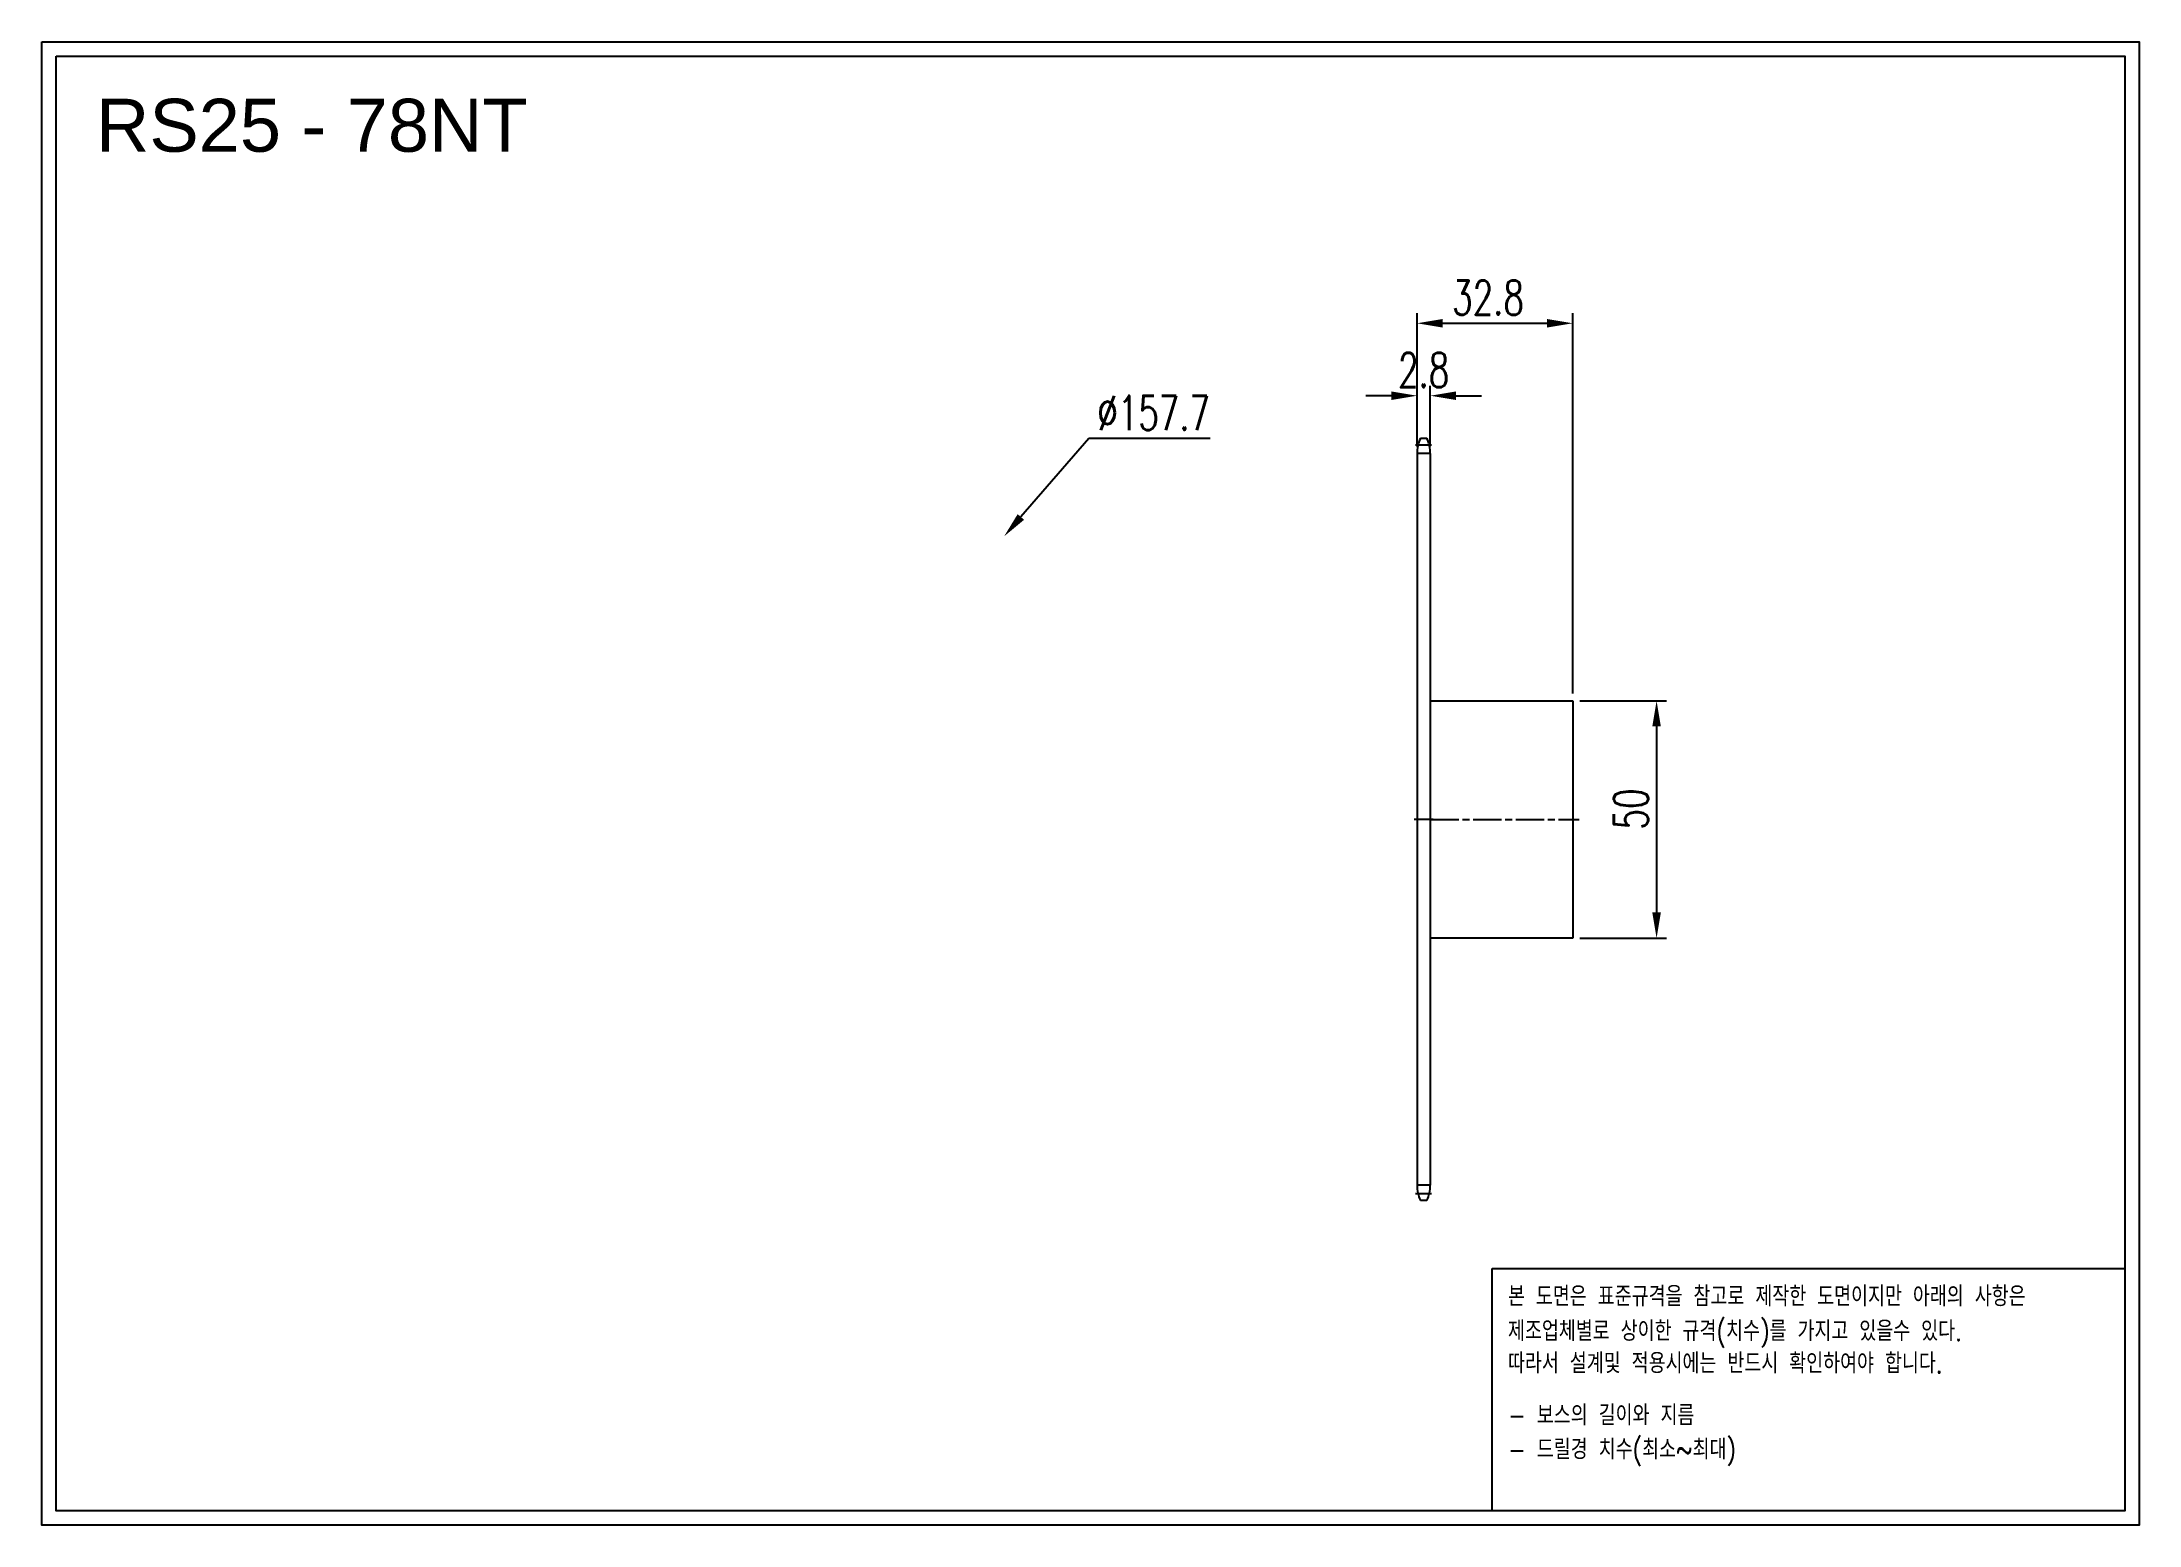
# Model space of a CAD drawing. Header units: millimetres. Extents: x -63585 to -63143, y 2828 to 3140.
import ezdxf

# ---------------------------------------------------------------- set-up
doc = ezdxf.new("R2010")
doc.units = ezdxf.units.MM
for name, pattern in [('AM_ISO02W050', [7.5, 6, -1.5]), ('AM_ISO02W050x2', [3.75, 3, -0.75]), ('AM_ISO08W050', [18, 12, -1.5, 3, -1.5]), ('AM_ISO08W050x2', [9, 6, -0.75, 1.5, -0.75])]:
    doc.linetypes.add(name, pattern=pattern)
for name, color, linetype, lineweight in [('AM_3N', 6, 'AM_ISO02W050', 25), ('AM_7', 4, 'AM_ISO08W050', 25), ('AM_7N', 4, 'AM_ISO08W050', 25)]:
    doc.layers.add(name, color=color, linetype=linetype, lineweight=lineweight)
doc.layers.add('S-DIM', color=7, linetype='Continuous')
doc.styles.add('HAN', font='ROMANS.shx', dxfattribs={"width": 0.7, "bigfont": 'whgtxt.shx'})
doc.styles.add('HSG', font='SIMPLEX.shx', dxfattribs={"width": 0.7, "bigfont": 'HSG.shx'})
doc.styles.get("Standard").update_dxf_attribs({"font": 'arial.ttf'})
doc.dimstyles.new('APP16', dxfattribs={"dimscale": 3, "dimtxt": 2.4, "dimasz": 1.8, "dimexe": 0.7, "dimexo": 0.5, "dimgap": 0.6, "dimtad": 1, "dimtoh": 1, "dimdec": 1, "dimrnd": 0.01, "dimzin": 9, "dimdsep": 46, "dimtxsty": 'HSG', "dimcen": 0, "dimclrd": 1, "dimclre": 1, "dimclrt": 256, "dimazin": 2, "dimtp": 1, "dimtm": 1, "dimtfac": 0.5, "dimtdec": 1, "dimtofl": 0, "dimtmove": 0, "dimatfit": 3, "dimfxl": 0, "dimtvp": 1, "dimtolj": 2, "dimlwd": -1, "dimlwe": -1, "dimarcsym": 0})

# ---------------------------------------------------------------- blocks, each defined once
blk = doc.blocks.new('*D2')
at = {"layer": 'Defpoints', "color": 0, "transparency": 16777216}
for p in [(-63262.76, 3001.73), (-63262.76, 2951.73), (-63245.09, 2951.73)]:
    blk.add_point(p, dxfattribs=at)
at = {"layer": 'S-DIM', "color": 1, "transparency": 16777216}
for p, q in [((-63261.26, 3001.73), (-63242.99, 3001.73)), ((-63245.09, 2996.33), (-63245.09, 2957.13)), ((-63261.26, 2951.73), (-63242.99, 2951.73))]:
    blk.add_line(p, q, dxfattribs=at)
for points in [[(-63245.99, 2996.33), (-63244.19, 2996.33), (-63245.09, 3001.73)], [(-63245.99, 2957.13), (-63244.19, 2957.13), (-63245.09, 2951.73)]]:
    blk.add_solid(points, dxfattribs=at)
at = {"layer": 'S-DIM', "transparency": 16777216, "insert": (-63250.49, 2978.94), "char_height": 7.2, "attachment_point": 5, "rotation": 90, "style": 'HSG'}
blk.add_mtext('\\A2;50', dxfattribs=at)
blk = doc.blocks.new('fuyjgdhj')
for p, q in [((-66198.52, 424.71), (-66168.52, 424.71)), ((-66168.52, 424.71), (-66168.52, 374.71)), ((-66168.52, 374.71), (-66198.52, 374.71))]:
    blk.add_line(p, q)
at = {"layer": 'AM_7N', "linetype": 'AM_ISO08W050x2'}
blk.add_line((-66198.52, 399.71), (-66167.17, 399.71), dxfattribs=at)
blk = doc.blocks.new('*D3')
at = {"layer": 'Defpoints', "color": 0, "transparency": 16777216}
for p in [(-63382.55, 3036.36), (-63485.75, 2917.11)]:
    blk.add_point(p, dxfattribs=at)
at = {"layer": 'S-DIM', "color": 1, "transparency": 16777216}
for p, q in [((-63364.72, 3056.96), (-63379.02, 3040.44)), ((-63339.16, 3056.96), (-63364.72, 3056.96))]:
    blk.add_line(p, q, dxfattribs=at)
blk.add_solid([(-63379.7, 3041.03), (-63378.34, 3039.85), (-63382.55, 3036.36)], dxfattribs=at)
at = {"layer": 'S-DIM', "transparency": 16777216, "insert": (-63351.04, 3062.36), "char_height": 7.2, "attachment_point": 5, "style": 'HSG'}
blk.add_mtext('\\A2;∅157.7', dxfattribs=at)
blk = doc.blocks.new('*D4')
at = {"layer": 'Defpoints', "color": 0, "transparency": 16777216}
for p in [(-63292.76, 3065.98), (-63295.56, 3053.78), (-63292.76, 3053.78)]:
    blk.add_point(p, dxfattribs=at)
at = {"layer": 'S-DIM', "color": 1, "transparency": 16777216}
for p, q in [((-63295.56, 3055.28), (-63295.56, 3068.08)), ((-63292.76, 3055.28), (-63292.76, 3068.08)), ((-63300.96, 3065.98), (-63306.36, 3065.98)), ((-63287.36, 3065.98), (-63281.96, 3065.98))]:
    blk.add_line(p, q, dxfattribs=at)
for points in [[(-63300.96, 3066.88), (-63300.96, 3065.08), (-63295.56, 3065.98)], [(-63287.36, 3066.88), (-63287.36, 3065.08), (-63292.76, 3065.98)]]:
    blk.add_solid(points, dxfattribs=at)
at = {"layer": 'S-DIM', "transparency": 16777216, "insert": (-63294.16, 3071.38), "char_height": 7.2, "attachment_point": 5, "style": 'HSG'}
blk.add_mtext('\\A2;2.8', dxfattribs=at)
blk = doc.blocks.new('*D5')
at = {"layer": 'Defpoints', "color": 0, "transparency": 16777216}
for p in [(-63262.76, 3081.24), (-63295.56, 3053.78), (-63262.76, 3001.73)]:
    blk.add_point(p, dxfattribs=at)
at = {"layer": 'S-DIM', "color": 1, "transparency": 16777216}
for p, q in [((-63295.56, 3055.28), (-63295.56, 3083.34)), ((-63290.16, 3081.24), (-63268.16, 3081.24)), ((-63262.76, 3003.23), (-63262.76, 3083.34))]:
    blk.add_line(p, q, dxfattribs=at)
for points in [[(-63290.16, 3082.14), (-63290.16, 3080.34), (-63295.56, 3081.24)], [(-63268.16, 3082.14), (-63268.16, 3080.34), (-63262.76, 3081.24)]]:
    blk.add_solid(points, dxfattribs=at)
at = {"layer": 'S-DIM', "transparency": 16777216, "insert": (-63280.6, 3086.64), "char_height": 7.2, "attachment_point": 5, "style": 'HSG'}
blk.add_mtext('\\A2;32.8', dxfattribs=at)
blk = doc.blocks.new('notice1')
at = {"color": 4}
blk.add_lwpolyline([(-22142.12, 1735.9), (-22053.8, 1735.9), (-22053.8, 1702.07), (-22142.12, 1702.07)], close=True, dxfattribs=at)
at = {"color": 4, "style": 'HAN', "width": 0.8}
for s, p in [('본 도면은 표준규격을 참고로 제작한 도면이지만 아래의 사항은', (-22139.9, 1730.62)), ('제조업체별로 상이한 규격(치수)를 가지고 있을수 있다.', (-22139.9, 1725.78)), ('따라서 설계및 적용시에는 반드시 확인하여야 합니다.', (-22139.9, 1721.28)), ('- 보스의 길이와 지름', (-22139.9, 1714.03)), ('- 드릴경 치수(최소~최대)', (-22139.9, 1709.27))]:
    blk.add_text(s, height=2.7949, dxfattribs=at).set_placement(p)

msp = doc.modelspace()

# ---------------------------------------------------------------- linework, layer by layer
for p, q in [((-63295.56, 3053.78), (-63295.56, 2899.68)), ((-63293.46, 3056.98), (-63294.85, 3056.98)), ((-63292.76, 3053.78), (-63292.76, 2899.68)), ((-63293.46, 2896.48), (-63294.85, 2896.48))]:
    msp.add_line(p, q)
for points in [[(-63585.26, 3140.5), (-63143.44, 3140.5), (-63143.44, 2828.1), (-63585.26, 2828.1)], [(-63582.28, 3137.52), (-63146.42, 3137.52), (-63146.42, 2831.08), (-63582.28, 2831.08)]]:
    msp.add_lwpolyline(points, close=True)
for centre, start, end in [((-63287.96, 3053.78), 155.0989, 180), ((-63300.36, 3053.78), 0, 24.9011), ((-63287.96, 2899.68), 180, 204.9011), ((-63300.36, 2899.68), 335.0989, 0)]:
    msp.add_arc(centre, 7.6, start, end)
at = {"layer": 'AM_3N', "linetype": 'AM_ISO02W050x2'}
for p, q in [((-63292.76, 3053.78), (-63295.56, 3053.78)), ((-63292.76, 2899.68), (-63295.56, 2899.68))]:
    msp.add_line(p, q, dxfattribs=at)
at = {"layer": 'AM_7', "linetype": 'AM_ISO08W050x2'}
for p, q in [((-63292.48, 3055.58), (-63295.87, 3055.58)), ((-63292.18, 2976.73), (-63296.14, 2976.73)), ((-63292.48, 2897.88), (-63295.87, 2897.88))]:
    msp.add_line(p, q, dxfattribs=at)

# ---------------------------------------------------------------- block references
msp.add_blockref('fuyjgdhj', (2905.77, 2577.02))
at = {"xscale": 1.5095808, "yscale": 1.5095808, "zscale": 1.5095808}
msp.add_blockref('notice1', (-29854.43, 261.67), dxfattribs=at)

# ---------------------------------------------------------------- texts
msp.add_text('RS25 - 78NT', height=11.157).set_placement((-63573.88, 3117.37))

# ---------------------------------------------------------------- dimensions: what is measured, and where the dimension line sits
at = {"layer": 'S-DIM'}
for base, p2, picture, middle in [((-63262.76, 3081.24), (-63262.76, 3001.73), '*D5', (-63280.6, 3081.24)), ((-63292.76, 3065.98), (-63292.76, 3053.78), '*D4', (-63294.16, 3065.98))]:
    dim = msp.add_linear_dim(base=base, p1=(-63295.56, 3053.78), p2=p2, dimstyle='APP16', dxfattribs=at)
    dim.commit()
    dim.dimension.update_dxf_attribs({"geometry": picture, "text_midpoint": middle, "dimtype": 128})
dim = msp.add_diameter_dim_2p(p1=(-63485.75, 2917.11), p2=(-63382.55, 3036.36), dimstyle='APP16', dxfattribs=at)
dim.commit()
dim.dimension.update_dxf_attribs({"geometry": '*D3', "text_midpoint": (-63351.04, 3056.96), "dimtype": 131})
dim = msp.add_linear_dim(base=(-63245.09, 2951.73), p1=(-63262.76, 3001.73), p2=(-63262.76, 2951.73), angle=90, dimstyle='APP16', dxfattribs=at)
dim.commit()
dim.dimension.update_dxf_attribs({"geometry": '*D2', "text_midpoint": (-63245.09, 2978.94), "dimtype": 128})

doc.saveas('drawing.dxf')
